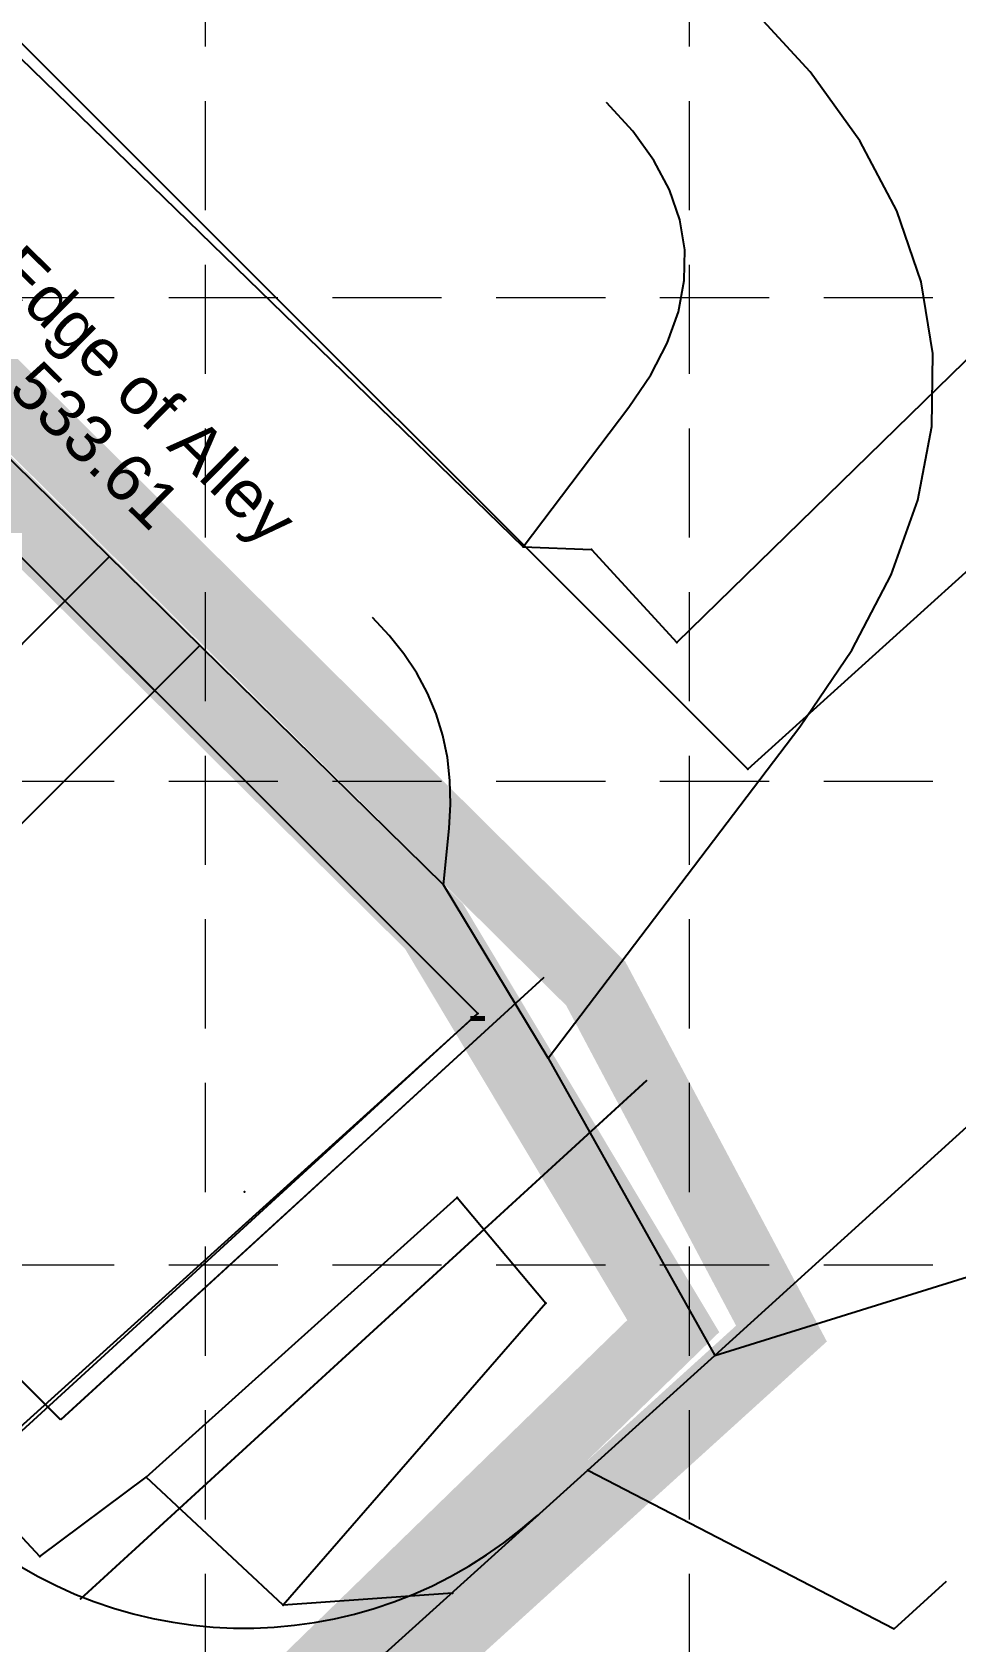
# Model space of a CAD drawing. Header units: inches. Extents: x 4833 to 5685, y 5436 to 5969.
# Drawn here: x 5373.75 to 5399.13, y 5678.77 to 5723.03 of the extents above; entities that cross this region are included whole.
import ezdxf
from ezdxf.enums import TextEntityAlignment as Align

# ---------------------------------------------------------------- set-up
doc = ezdxf.new("R2010")
doc.units = ezdxf.units.IN
doc.header["$LTSCALE"] = 20
doc.header["$MEASUREMENT"] = 0
for name, pattern in [('DASH', [1, 0.5, -0.5]), ('HIDDEN', [0.375, 0.25, -0.125]), ('LEADER_LINE', [2, 1, 1])]:
    doc.linetypes.add(name, pattern=pattern)
for name, color, linetype in [('1 LIMITS OF DISTURBANCE', 1, 'DASH'), ('20051228_SURVEY', 14, 'Continuous'), ('BOUNDARY', 14, 'Continuous'), ('GRID', 254, 'HIDDEN'), ('LEGEND', 7, 'Continuous'), ('MOVE', 12, 'Continuous'), ('OTL_PARKING', 9, 'Continuous'), ('PROPOSED_GRADING', 14, 'Continuous'), ('SILT FENCE', 200, 'Continuous'), ('WALLS', 14, 'Continuous')]:
    doc.layers.add(name, color=color, linetype=linetype)
doc.styles.get("Standard").update_dxf_attribs({"font": 'ARIAL.TTF'})

# ---------------------------------------------------------------- blocks, each defined once
blk = doc.blocks.new('A$C12F56546')
at = {"layer": 'LEGEND'}
h = blk.add_hatch(dxfattribs=at)
h.set_pattern_fill('GRAVEL', color=4, scale=8.19434, angle=-89.3262, style=0)
h.set_pattern_definition([(138.686638, (-11590.756, 4714.2281), (-74.514923935, 64.682853864), [1.102434, -109.141139]), (95.643538, (-11591.58407, 4714.9559), (9.350129072, -98.228923257), [1.891811, -187.289226]), (43.184238, (-11591.7701, 4716.83854), (-89.16789223, -82.997718114), [1.33394, -132.0602496]), (177.947538, (-11593.85614, 4720.01002), (163.97184207, -6.266363163), [1.7227617, -170.553376]), (203.507538, (-11595.5778, 4720.07172), (97.843407901, 42.125375246), [1.689304, -167.2413466]), (267.947538, (-11597.1269, 4719.3979), (6.266363163, 163.97184207), [1.7227617, -170.553376]), (308.368038, (-11597.1886, 4717.67626), (-83.1904531935, 105.555428493), [2.278264, -225.547978]), (342.929138, (-11595.77446, 4715.89), (180.93757063, -55.2363879435), [2.150916, -212.940756]), (32.103438, (-11593.7183, 4715.2586), (105.74806369, 66.803050979), [1.728596, -171.1312]), (85.910238, (-11592.254, 4716.17726), (-7.133646332, -90.227884957), [1.9734594, -96.699467]), (133.071238, (-11592.11328, 4718.1457), (-91.2878716045, 97.2652859316), [2.552111, -252.6591657]), (49.487938, (-11593.8427, 4711.8972), (48.48803684, 57.93465211), [0.8710666, -86.2359584]), (82.143038, (-11593.2768, 4712.55947), (-15.134816565, -106.71178073), [1.657199, -164.0630734]), (135.67384, (-11593.05, 4714.201), (-8.193776, -0.096369), [1.158852, -10.4296907]), (113.872438, (-11592.0738, 4714.7862), (16.86940238, -40.77612768), [0.6240646, -61.7821706]), (202.475238, (-11592.3263, 4715.3569), (24.48495403, 8.48287951), [0.882555, -43.245319]), (301.637638, (-11593.1419, 4715.0195), (16.67667393, -24.38856645), [1.433428, -46.347377]), (72.238938, (-11592.39, 4713.7991), (-8.00102266, -16.4839194), [1.0365103, -24.8762716]), (287.063338, (-11592.38222, 4720.1093), (25.544950018, -81.64864763), [1.452037, -143.752041]), (341.020038, (-11591.95615, 4718.7212), (-90.51700172, 31.714997328), [1.218179, -120.5994487]), (203.872438, (-11590.7512, 4713.8184), (40.77612768, 16.86940238), [1.248121, -61.1581143]), (254.284338, (-11591.89255, 4713.3133), (23.617571859, 82.226859546), [1.452037, -143.752041]), (250.117838, (-11597.4624, 4720.0496), (15.9056697, 41.16162029), [1.400249, -68.612227]), (205.448938, (-11597.9386, 4718.7328), (89.64969349, 42.028861873), [1.173249, -116.1518476]), (337.475238, (-11598.944, 4713.6401), (41.16160348, -15.90571357), [1.248121, -61.1581143]), (288.027838, (-11597.7911, 4713.16197), (-34.027844906, 106.133597774), [1.3736254, -135.988551]), (340.117838, (-11598.9912, 4717.6551), (-41.16162029, 15.9056697), [0.7001244, -69.3123514]), (11.983738, (-11598.9498, 4714.1317), (32.67873174, 8.57922978), [0.4178294, -41.365267]), (76.637638, (-11598.541, 4714.2185), (-7.90465093, -24.67769385), [1.689304, -32.096821]), (96.682838, (-11598.15066, 4715.86206), (9.157456809, -81.841364713), [1.5655287, -154.9871205]), (214.363938, (-11593.8793, 4715.0109), (16.29117448, 8.38652222), [1.181804, -28.3633075]), (263.831038, (-11594.85484, 4714.3438), (-14.749341634, -139.486883823), [2.0632857, -204.2649327]), (331.619238, (-11595.07656, 4712.29246), (-57.741893604, 32.10051221), [0.8436565, -83.522239]), (0.67384, (-11594.334, 4711.8914), (8.0974047, 8.2901424), [0.4916604, -7.70268]), (30.930238, (-11597.90677, 4716.0288), (-56.97095997, -33.449634778), [1.1383905, -112.7010225]), (318.686638, (-11596.93026, 4716.61396), (74.514923935, -64.682853864), [2.2048675, -108.038705]), (270.67384, (-11595.274, 4715.158), (8.2901424, -8.0974047), [2.1305285, -6.063812]), (235.978638, (-11595.2491, 4713.02797), (56.392797133, 82.612271572), [1.29564, -128.268253]), (164.728438, (-11595.974, 4711.9541), (-32.87146414, 7.80829709), [1.1931123, -58.462586]), (118.319838, (-11597.125, 4712.26836), (-83.76880722, 154.717973627), [1.9425913, -192.3168554]), (86.099938, (-11598.04655, 4713.97846), (6.940935377, 106.615429208), [2.0551323, -203.4578804])])
edge = h.paths.add_edge_path()
edge.add_line((14.498, 0.292), (36.377, 21.873))
edge.add_arc((32.78, 25.52), 5.122, 224.6471, 314.6081, ccw=False)
edge.add_line((29.136, 21.92), (14.027, 36.554))
edge.add_line((14.027, 36.554), (0.564, 22.422))
edge.add_line((0.564, 22.422), (14.545, 7.538))
edge.add_arc((10.901, 3.938), 5.122, -45.3919, 44.6471, ccw=False)
at = {"layer": 'LEGEND', "color": 4, "const_width": 0.819}
blk.add_lwpolyline([(14.498, 0.292), (36.377, 21.873, -0.414014), (29.136, 21.92), (14.027, 36.554), (0.564, 22.422), (14.545, 7.538, -0.414413)], format="xyb", close=True, dxfattribs=at)

msp = doc.modelspace()

# ---------------------------------------------------------------- linework, layer by layer
at = {"layer": '1 LIMITS OF DISTURBANCE', "const_width": 2, "flags": 128}
msp.add_lwpolyline([(5095.864, 5766.558), (5098.371, 5774.023), (5209.733, 5874.988), (5389.239, 5696.87), (5394.343, 5687.246), (5288.141, 5590.839), (5277.714, 5589.78), (5268.403, 5593.515)], close=True, dxfattribs=at)
at = {"layer": '20051228_SURVEY', "color": 7, "linetype": 'Continuous'}
for p, q in [((5357.685, 5737.631), (5387.24, 5708.879)), ((5385.054, 5699.583), (5352.052, 5731.997)), ((5391.469, 5706.252), (5408.518, 5722.894)), ((5392.515, 5686.642), (5423.944, 5715.223)), ((5387.24, 5708.879), (5389.121, 5708.805)), ((5389.121, 5708.805), (5391.469, 5706.252)), ((5387.929, 5694.818), (5385.054, 5699.583)), ((5387.929, 5694.818), (5392.515, 5686.642)), ((5376.882, 5683.297), (5385.426, 5690.985)), ((5385.426, 5690.985), (5387.866, 5688.081)), ((5387.866, 5688.081), (5380.652, 5679.779)), ((5389.018, 5683.491), (5392.515, 5686.642)), ((5371.759, 5683.486), (5373.96, 5681.118)), ((5373.96, 5681.118), (5376.882, 5683.297)), ((5380.652, 5679.779), (5376.882, 5683.297)), ((5382.626, 5677.72), (5389.018, 5683.491)), ((5385.305, 5680.111), (5380.652, 5679.779))]:
    msp.add_line(p, q, dxfattribs=at)
for p in [(5387.24, 5708.879), (5389.121, 5708.805), (5391.469, 5706.252), (5385.054, 5699.583), (5387.929, 5694.818), (5385.426, 5690.985), (5387.866, 5688.081), (5392.515, 5686.642), (5376.882, 5683.297), (5389.018, 5683.491), (5373.96, 5681.118), (5385.305, 5680.111), (5380.652, 5679.779)]:
    msp.add_point(p, dxfattribs=at)
at = {"layer": 'BOUNDARY', "color": 7, "linetype": 'Continuous', "flags": 128}
for points in [[(5209.218, 5872.826), (5385.995, 5696.049)], [(5385.995, 5696.049), (5278.45, 5598.792)]]:
    msp.add_lwpolyline(points, dxfattribs=at)
at = {"layer": 'BOUNDARY', "color": 7, "linetype": 'Continuous'}
msp.add_point((5385.995, 5696.049), dxfattribs=at)
at = {"layer": 'GRID', "color": 252, "linetype": 'HIDDEN', "lineweight": 0, "ltscale": 0.6}
for p, q in [((5378.504, 5955.136), (5378.504, 5489.577)), ((5391.804, 5955.136), (5391.804, 5489.577)), ((4846.504, 5715.736), (5671.104, 5715.736)), ((4846.504, 5702.436), (5671.104, 5702.436)), ((4846.504, 5689.136), (5671.104, 5689.136))]:
    msp.add_line(p, q, dxfattribs=at)
at = {"layer": 'MOVE', "color": 7, "linetype": 'Continuous', "flags": 128}
for points in [[(5393.421, 5702.765), (5181.289, 5914.897)], [(5350.639, 5731.405), (5385.995, 5696.049)], [(5371.119, 5703.852), (5375.87, 5708.603)], [(5365.804, 5693.613), (5378.354, 5706.164)], [(5387.808, 5697.033), (5374.541, 5684.876)], [(5278.45, 5598.792), (5385.995, 5696.049)], [(5390.64, 5694.202), (5375.071, 5679.936)], [(5374.541, 5684.876), (5365.804, 5693.613)]]:
    msp.add_lwpolyline(points, dxfattribs=at)
at = {"layer": 'MOVE', "color": 7, "linetype": 'Continuous'}
msp.add_lwpolyline([(5393.421, 5702.765), (5449.144, 5753.159)], dxfattribs=at)
msp.add_point((5393.421, 5702.765), dxfattribs=at)
at = {"layer": 'OTL_PARKING', "color": 7, "linetype": 'Continuous'}
msp.add_line((5375.87, 5708.603), (5362.975, 5695.734), dxfattribs=at)
msp.add_arc((5379.584, 5691.146), 12, 225, 312.1353, dxfattribs=at)
for p in [(5375.87, 5708.603), (5379.584, 5691.146), (5387.634, 5682.248)]:
    msp.add_point(p, dxfattribs=at)
at = {"layer": 'PROPOSED_GRADING', "color": 7, "linetype": 'LEADER_LINE', "flags": 128}
for points in [[(5387.929, 5694.818), (5394.85, 5703.933), (5396.281, 5706.035), (5397.362, 5708.112), (5398.093, 5710.164), (5398.474, 5712.19), (5398.505, 5714.19), (5398.185, 5716.165), (5397.516, 5718.115), (5396.497, 5720.04), (5395.127, 5721.939), (5393.408, 5723.812), (5393.408, 5723.812)], [(5387.24, 5708.879), (5390.148, 5712.717), (5390.75, 5713.603), (5391.205, 5714.478), (5391.512, 5715.343), (5391.672, 5716.197), (5391.684, 5717.04), (5391.549, 5717.872), (5391.267, 5718.693), (5390.837, 5719.504), (5390.26, 5720.304), (5389.536, 5721.093), (5389.536, 5721.093)], [(5385.054, 5699.583), (5385.207, 5701.13), (5385.247, 5701.801), (5385.231, 5702.452), (5385.16, 5703.083), (5385.033, 5703.693), (5384.851, 5704.284), (5384.612, 5704.854), (5384.319, 5705.404), (5383.969, 5705.934), (5383.565, 5706.444), (5383.104, 5706.933), (5383.104, 5706.933)], [(5392.515, 5686.642), (5402.513, 5689.76), (5403.959, 5691.069)], [(5389.018, 5683.491), (5397.436, 5679.127), (5398.881, 5680.436)]]:
    msp.add_lwpolyline(points, dxfattribs=at)
at = {"layer": 'SILT FENCE', "const_width": 2, "flags": 128}
msp.add_lwpolyline([(5380.655, 5677.025), (5391.369, 5687.451), (5384.793, 5698.444), (5208.773, 5872.743)], dxfattribs=at)
at = {"layer": 'WALLS', "color": 7, "linetype": 'Continuous', "flags": 128}
for points in [[(5387.8, 5697.032), (5374.533, 5684.874)], [(5387.8, 5697.032), (5374.533, 5684.874)], [(5279.348, 5598.332), (5385.986, 5696.048)], [(5390.631, 5694.201), (5375.063, 5679.935)], [(5390.631, 5694.201), (5375.065, 5679.937)], [(5374.533, 5684.874), (5365.795, 5693.612)], [(5382.847, 5687.068), (5375.063, 5679.935)]]:
    msp.add_lwpolyline(points, dxfattribs=at)

# ---------------------------------------------------------------- block references
at = {"layer": 'PROPOSED_GRADING'}
msp.add_blockref('A$C12F56546', (5344.171, 5655.25), dxfattribs=at)

# ---------------------------------------------------------------- texts
at = {"layer": 'BOUNDARY', "color": 7, "linetype": 'Continuous'}
msp.add_text('-', height=1.2, dxfattribs=at).set_placement((5385.995, 5696.049), align=Align.MIDDLE_CENTER)
at = {"layer": 'PROPOSED_GRADING', "color": 35, "linetype": 'Continuous'}
for s, p in [('Edge of Alley', (5376.404, 5712.603)), ('533.61', (5375.037, 5711.212))]:
    msp.add_text(s, height=1.3, rotation=315.5151, dxfattribs=at).set_placement(p, align=Align.CENTER)

doc.saveas('drawing.dxf')
